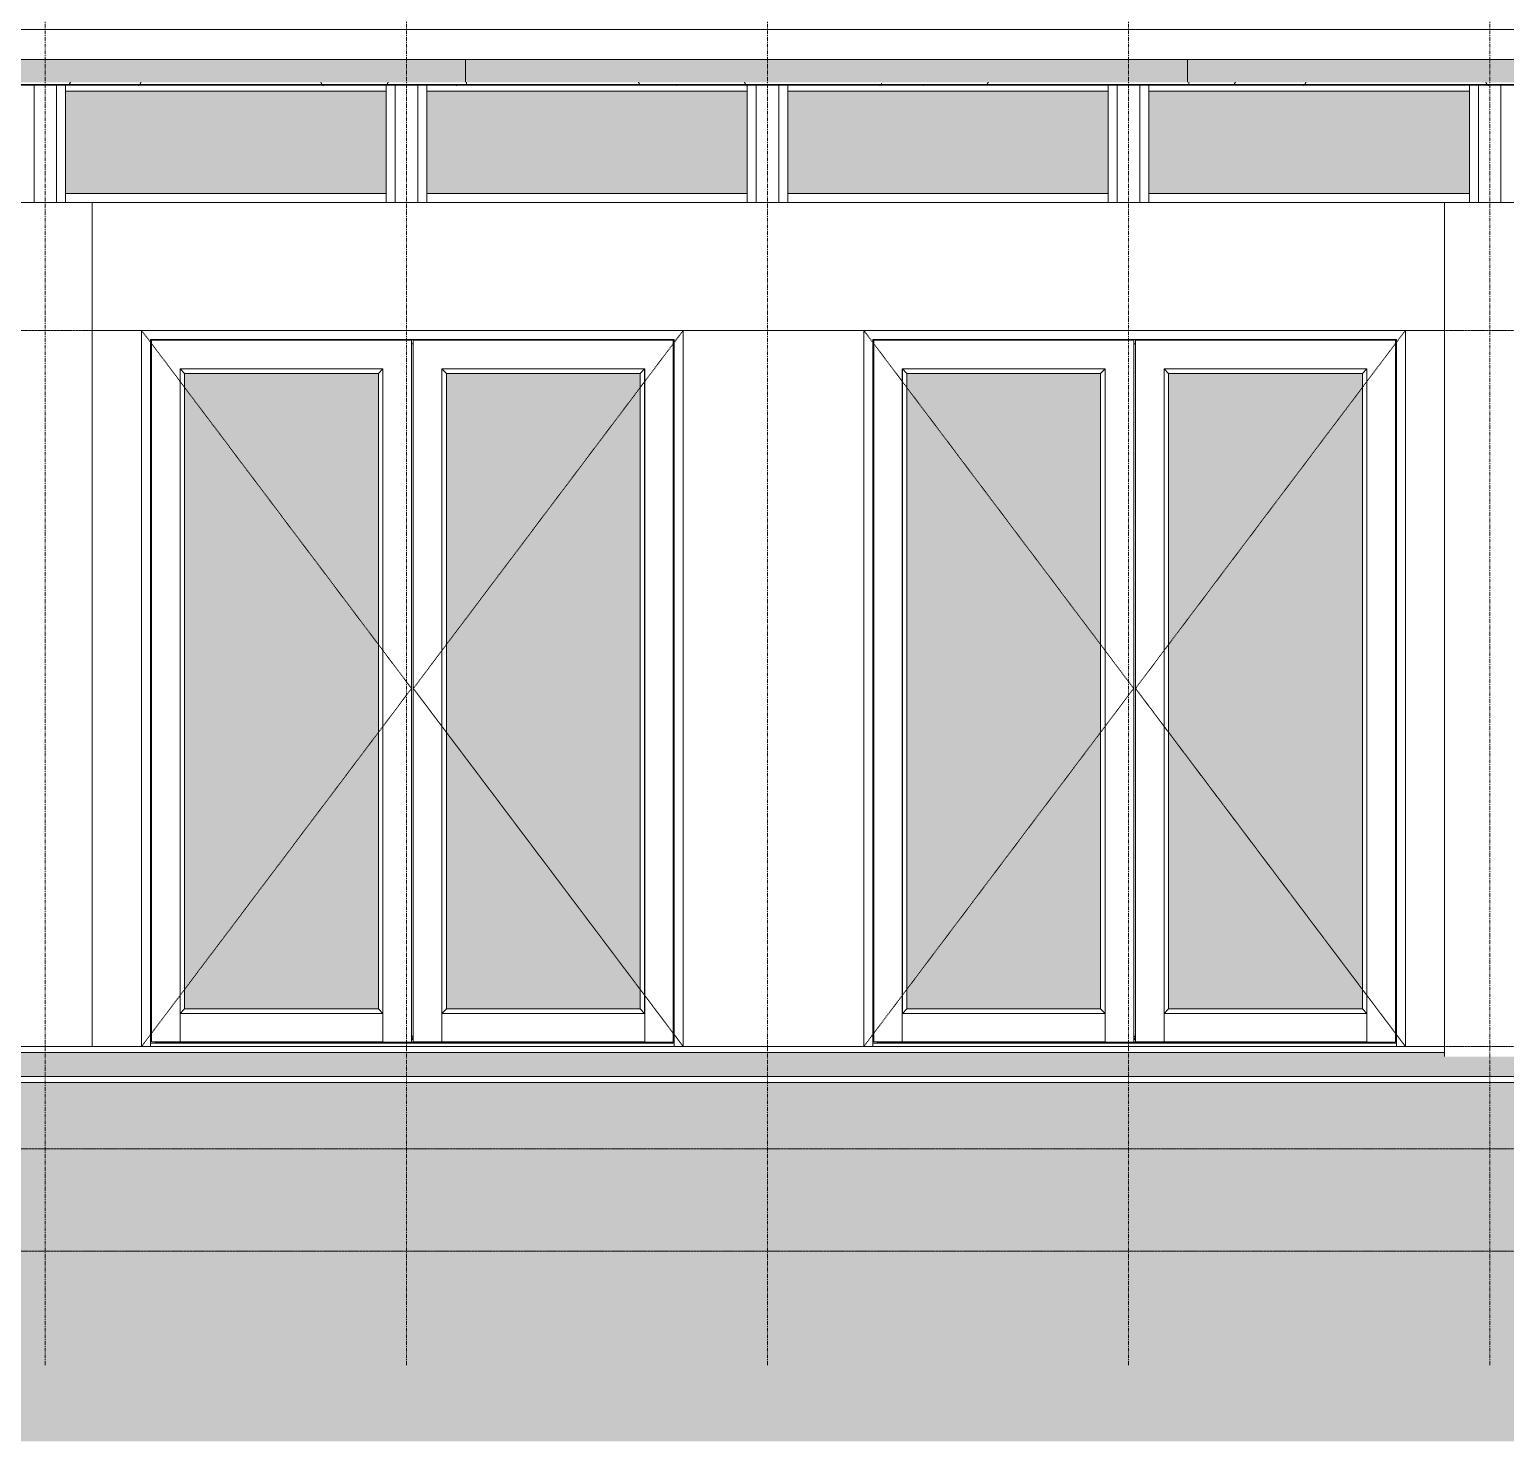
# Model space of a CAD drawing. Header units: millimetres. Extents: x -12186 to 152825, y -4386 to 9463.
# Drawn here: x 88983 to 93888, y -1313 to 3380 of the extents above; entities that cross this region are included whole.
import ezdxf

# ---------------------------------------------------------------- set-up
doc = ezdxf.new("R2010")
doc.units = ezdxf.units.MM
for name, pattern in [('1000 Dashed', [2, 1, -1]), ('Detail Dash', [1.1, 0.55, -0.55]), ('Grid Line', [22.225, 12.7, -3.175, 3.175, -3.175])]:
    doc.linetypes.add(name, pattern=pattern)
for name, color, linetype, lineweight in [('A-DETL-GENF', 92, 'Continuous', 5), ('A-DETL-MEDM', 33, 'Continuous', 18), ('A-DOOR', 31, 'Continuous', 5), ('A-FLOR', 192, 'Continuous', 9), ('A-FLOR-LEVL', 51, 'Continuous', 5), ('A-FLOR-PATT', 8, 'Continuous', 9), ('A-GLAZ-CURT', 52, 'Continuous', 5), ('A-GLAZ-CWMG', 51, 'Continuous', 5), ('A-ROOF-OTLN', 132, 'Continuous', 9), ('A-ROOF-PATT', 132, 'Continuous', 9), ('A-WALL', 113, 'Continuous', 9), ('I-WALL', 2, 'Continuous', 9), ('S-COLS', 52, 'Continuous', 5), ('S-GRID', 1, 'Continuous', 5)]:
    doc.layers.add(name, color=color, linetype=linetype, lineweight=lineweight)

# ---------------------------------------------------------------- blocks, each defined once
blk = doc.blocks.new('Door Aluminium - Double Opening Out with Cill - Door Aluminium Double Opening Out with Cill 1800x2400 3-1350753-Section 3')
at = {"layer": 'A-DOOR'}
for points in [[(-17478.4, 125.1), (-17368.8, 125.1), (-17368.8, 2236.9), (-18012.6, 2236.9), (-18012.6, 125.1), (-17485.2, 125.1)], [(-17142.6, 125.1), (-16498.8, 125.1), (-16498.8, 2236.9), (-17142.6, 2236.9), (-17142.6, 484)]]:
    blk.add_hatch(color=256, dxfattribs=at).paths.add_polyline_path(points)
at = {"layer": 'A-DOOR', "linetype": 'Detail Dash'}
for p, q in [((-18155.7, 2380), (-17258.7, 1190)), ((-17252.7, 1190), (-16355.7, 2380)), ((-17252.7, 1190), (-16355.7, 2380)), ((-17258.7, 1190), (-18155.7, 0)), ((-16355.7, 0), (-17252.7, 1190)), ((-17252.7, 1190), (-16355.7, 0))]:
    blk.add_line(p, q, dxfattribs=at)
at = {"layer": 'A-DOOR'}
for p, q in [((-18125.7, 2350), (-18125.7, 0)), ((-18125.7, 2350), (-16385.7, 2350)), ((-18122.7, 2347), (-18122.7, 15)), ((-17258.7, 2347), (-18122.7, 2347)), ((-17258.7, 14.3), (-17258.7, 2347)), ((-17258.7, 2335), (-17252.7, 2335)), ((-17252.7, 2347), (-17252.7, 15)), ((-16388.7, 2347), (-17252.7, 2347)), ((-16388.7, 14.3), (-16388.7, 2347)), ((-16385.7, 2350), (-16385.7, 0)), ((-18027.7, 15), (-18027.7, 2252)), ((-18027.7, 2252), (-17353.7, 2252)), ((-18027.5, 2251.8), (-18027.5, 110.2)), ((-17353.9, 2251.8), (-18027.5, 2251.8)), ((-18012.6, 2236.9), (-18027.5, 2251.8)), ((-18012.6, 2236.9), (-18012.6, 125.1)), ((-17368.8, 2236.9), (-18012.6, 2236.9)), ((-17353.9, 2251.8), (-17368.8, 2236.9)), ((-17368.8, 125.1), (-17368.8, 2236.9)), ((-17353.9, 110.2), (-17353.9, 2251.8)), ((-17353.7, 2252), (-17353.7, 14.3)), ((-17157.7, 15), (-17157.7, 2252)), ((-17157.7, 2252), (-16483.7, 2252)), ((-17142.6, 2236.9), (-17157.5, 2251.8)), ((-17157.5, 2251.8), (-17157.5, 110.2)), ((-16483.9, 2251.8), (-17157.5, 2251.8)), ((-17142.6, 2236.9), (-17142.6, 125.1)), ((-16498.8, 2236.9), (-17142.6, 2236.9)), ((-16483.9, 2251.8), (-16498.8, 2236.9)), ((-16498.8, 125.1), (-16498.8, 2236.9)), ((-16483.9, 110.2), (-16483.9, 2251.8)), ((-16483.7, 2252), (-16483.7, 14.3)), ((-18027.7, 15), (-18027.7, 110)), ((-18027.7, 110), (-17353.7, 110)), ((-18027.5, 110.2), (-18012.6, 125.1)), ((-18027.5, 110.2), (-17353.9, 110.2)), ((-18012.6, 125.1), (-17368.8, 125.1)), ((-17353.9, 110.2), (-17368.8, 125.1)), ((-17353.7, 110), (-17353.7, 15)), ((-17157.7, 15), (-17157.7, 110)), ((-17157.7, 110), (-16483.7, 110)), ((-17142.6, 125.1), (-17157.5, 110.2)), ((-17157.5, 110.2), (-16483.9, 110.2)), ((-17142.6, 125.1), (-16498.8, 125.1)), ((-16498.8, 125.1), (-16483.9, 110.2)), ((-16483.7, 110), (-16483.7, 15)), ((-18122.7, 34.4), (-18125.7, 34.4)), ((-18125.7, 30.9), (-18122.7, 30.9)), ((-18125.7, 26.4), (-18122.7, 26.4)), ((-18125.7, 23.3), (-18122.7, 23.3)), ((-18125.7, 10.9), (-16385.7, 10.9)), ((-18125.7, 10.6), (-16385.7, 10.6)), ((-18027.7, 15), (-18122.7, 15)), ((-18110.7, 14.9), (-17368.7, 14.9)), ((-18027.7, 15), (-17353.7, 15)), ((-17368.7, 14.3), (-17353.7, 14.3)), ((-17353.7, 14.3), (-17258.7, 14.3)), ((-17252.7, 34.4), (-17258.7, 34.4)), ((-17258.7, 30.9), (-17252.7, 30.9)), ((-17258.7, 26.4), (-17252.7, 26.4)), ((-17258.7, 23.3), (-17252.7, 23.3)), ((-17258.7, 14.9), (-16498.7, 14.9)), ((-17157.7, 15), (-17252.7, 15)), ((-17157.7, 15), (-16483.7, 15)), ((-16498.7, 14.3), (-16483.7, 14.3)), ((-16483.7, 14.3), (-16388.7, 14.3)), ((-16385.7, 34.4), (-16388.7, 34.4)), ((-16388.7, 30.9), (-16385.7, 30.9)), ((-16388.7, 26.4), (-16385.7, 26.4)), ((-16388.7, 23.3), (-16385.7, 23.3))]:
    blk.add_line(p, q, dxfattribs=at)
blk = doc.blocks.new('FP_338-Section 3')
at = {"layer": 'A-ROOF-OTLN', "lineweight": 5}
blk.add_line((-23071.2, 3195), (-11159.8, 3195), dxfattribs=at)
at = {"layer": 'A-ROOF-PATT', "lineweight": 5}
for p, q in [((-23077.9, 3197), (-11159.8, 3197)), ((-18396.6, 3197.1), (-18396.8, 3196.8)), ((-18396.4, 3197.4), (-18396.6, 3197.1)), ((-18396.2, 3197.7), (-18396.4, 3197.4)), ((-18396, 3197.9), (-18396.2, 3197.7)), ((-18395.8, 3198.2), (-18396, 3197.9)), ((-18395.6, 3198.5), (-18395.8, 3198.2)), ((-18395.4, 3198.9), (-18395.6, 3198.5)), ((-18395.2, 3199.2), (-18395.4, 3198.9)), ((-18395.1, 3199.5), (-18395.2, 3199.2)), ((-18394.9, 3199.8), (-18395.1, 3199.5)), ((-18394.7, 3200.2), (-18394.9, 3199.8)), ((-18394.5, 3200.5), (-18394.7, 3200.2)), ((-18394.3, 3200.9), (-18394.5, 3200.5)), ((-18394.1, 3201.2), (-18394.3, 3200.9)), ((-18393.9, 3201.6), (-18394.1, 3201.2)), ((-18393.7, 3201.9), (-18393.9, 3201.6)), ((-18393.5, 3202.3), (-18393.7, 3201.9)), ((-18393.3, 3202.7), (-18393.5, 3202.3)), ((-18393.1, 3203), (-18393.3, 3202.7)), ((-18392.9, 3203.4), (-18393.1, 3203)), ((-18392.8, 3203.8), (-18392.9, 3203.4)), ((-18392.6, 3204.1), (-18392.8, 3203.8)), ((-18392.4, 3204.5), (-18392.6, 3204.1)), ((-18166, 3193.9), (-18166.2, 3193.8)), ((-18165.8, 3193.9), (-18166, 3193.9)), ((-18165.6, 3193.9), (-18165.8, 3193.9)), ((-18165.4, 3194), (-18165.6, 3193.9)), ((-18165.2, 3194.1), (-18165.4, 3194)), ((-18165, 3194.2), (-18165.2, 3194.1)), ((-18164.8, 3194.2), (-18165, 3194.2)), ((-18164.6, 3194.4), (-18164.8, 3194.2)), ((-18164.4, 3194.5), (-18164.6, 3194.4)), ((-18164.3, 3194.6), (-18164.4, 3194.5)), ((-18164.1, 3194.8), (-18164.3, 3194.6)), ((-18163.9, 3194.9), (-18164.1, 3194.8)), ((-18163.7, 3195.1), (-18163.9, 3194.9)), ((-18163.5, 3195.3), (-18163.7, 3195.1)), ((-18163.3, 3195.5), (-18163.5, 3195.3)), ((-18163.1, 3195.7), (-18163.3, 3195.5)), ((-18162.9, 3195.9), (-18163.1, 3195.7)), ((-18162.7, 3196.1), (-18162.9, 3195.9)), ((-18162.5, 3196.3), (-18162.7, 3196.1)), ((-18162.3, 3196.6), (-18162.5, 3196.3)), ((-18162.1, 3196.8), (-18162.3, 3196.6)), ((-18162, 3197.1), (-18162.1, 3196.8)), ((-18161.8, 3197.4), (-18162, 3197.1)), ((-18161.6, 3197.6), (-18161.8, 3197.4)), ((-18161.4, 3197.9), (-18161.6, 3197.6)), ((-18161.2, 3198.2), (-18161.4, 3197.9)), ((-18161, 3198.5), (-18161.2, 3198.2)), ((-18160.8, 3198.8), (-18161, 3198.5)), ((-18160.6, 3199.2), (-18160.8, 3198.8)), ((-18160.4, 3199.5), (-18160.6, 3199.2)), ((-18160.2, 3199.8), (-18160.4, 3199.5)), ((-18160, 3200.2), (-18160.2, 3199.8)), ((-18159.8, 3200.5), (-18160, 3200.2)), ((-18159.7, 3200.9), (-18159.8, 3200.5)), ((-18159.5, 3201.2), (-18159.7, 3200.9)), ((-18159.3, 3201.6), (-18159.5, 3201.2)), ((-18159.1, 3201.9), (-18159.3, 3201.6)), ((-18158.9, 3202.3), (-18159.1, 3201.9)), ((-18158.7, 3202.6), (-18158.9, 3202.3)), ((-18158.5, 3203), (-18158.7, 3202.6)), ((-18158.3, 3203.4), (-18158.5, 3203)), ((-18158.1, 3203.8), (-18158.3, 3203.4)), ((-18157.9, 3204.1), (-18158.1, 3203.8)), ((-18157.7, 3204.5), (-18157.9, 3204.1)), ((-17559.7, 3204.1), (-17559.9, 3204.5)), ((-17559.5, 3203.8), (-17559.7, 3204.1)), ((-17559.3, 3203.4), (-17559.5, 3203.8)), ((-17559.2, 3203), (-17559.3, 3203.4)), ((-17559, 3202.6), (-17559.2, 3203)), ((-17558.8, 3202.3), (-17559, 3202.6)), ((-17558.6, 3201.9), (-17558.8, 3202.3)), ((-17558.4, 3201.6), (-17558.6, 3201.9)), ((-17558.2, 3201.2), (-17558.4, 3201.6)), ((-17558, 3200.9), (-17558.2, 3201.2)), ((-17557.8, 3200.5), (-17558, 3200.9)), ((-17557.6, 3200.2), (-17557.8, 3200.5)), ((-17557.4, 3199.8), (-17557.6, 3200.2)), ((-17557.2, 3199.5), (-17557.4, 3199.8)), ((-17557, 3199.2), (-17557.2, 3199.5)), ((-17556.9, 3198.8), (-17557, 3199.2)), ((-17556.7, 3198.5), (-17556.9, 3198.8)), ((-17556.5, 3198.2), (-17556.7, 3198.5)), ((-17556.3, 3197.9), (-17556.5, 3198.2)), ((-17556.1, 3197.6), (-17556.3, 3197.9)), ((-17555.9, 3197.4), (-17556.1, 3197.6)), ((-17555.7, 3197.1), (-17555.9, 3197.4)), ((-17555.5, 3196.8), (-17555.7, 3197.1)), ((-17555.3, 3196.6), (-17555.5, 3196.8)), ((-17555.1, 3196.3), (-17555.3, 3196.6)), ((-17554.9, 3196.1), (-17555.1, 3196.3)), ((-17554.7, 3195.9), (-17554.9, 3196.1)), ((-17554.6, 3195.7), (-17554.7, 3195.9)), ((-17554.4, 3195.5), (-17554.6, 3195.7)), ((-17554.2, 3195.3), (-17554.4, 3195.5)), ((-17554, 3195.1), (-17554.2, 3195.3)), ((-17553.8, 3194.9), (-17554, 3195.1)), ((-17553.6, 3194.8), (-17553.8, 3194.9)), ((-17553.4, 3194.6), (-17553.6, 3194.8)), ((-17553.2, 3194.5), (-17553.4, 3194.6)), ((-17553, 3194.4), (-17553.2, 3194.5)), ((-17552.8, 3194.2), (-17553, 3194.4)), ((-17552.6, 3194.2), (-17552.8, 3194.2)), ((-17552.4, 3194.1), (-17552.6, 3194.2)), ((-17552.3, 3194), (-17552.4, 3194.1)), ((-17552.1, 3193.9), (-17552.3, 3194)), ((-17551.9, 3193.9), (-17552.1, 3193.9)), ((-17551.7, 3193.9), (-17551.9, 3193.9)), ((-17551.5, 3193.8), (-17551.7, 3193.9)), ((-17344.8, 3193.9), (-17344.9, 3193.8)), ((-17344.6, 3193.9), (-17344.8, 3193.9)), ((-17344.4, 3193.9), (-17344.6, 3193.9)), ((-17344.2, 3194), (-17344.4, 3193.9)), ((-17344, 3194.1), (-17344.2, 3194)), ((-17343.8, 3194.2), (-17344, 3194.1)), ((-17343.6, 3194.2), (-17343.8, 3194.2)), ((-17343.4, 3194.4), (-17343.6, 3194.2)), ((-17343.2, 3194.5), (-17343.4, 3194.4)), ((-17343, 3194.6), (-17343.2, 3194.5)), ((-17342.8, 3194.8), (-17343, 3194.6)), ((-17342.6, 3194.9), (-17342.8, 3194.8)), ((-17342.5, 3195.1), (-17342.6, 3194.9)), ((-17342.3, 3195.3), (-17342.5, 3195.1)), ((-17342.1, 3195.5), (-17342.3, 3195.3)), ((-17341.9, 3195.7), (-17342.1, 3195.5)), ((-17341.7, 3195.9), (-17341.9, 3195.7)), ((-17341.5, 3196.1), (-17341.7, 3195.9)), ((-17341.3, 3196.3), (-17341.5, 3196.1)), ((-17341.1, 3196.6), (-17341.3, 3196.3)), ((-17340.9, 3196.8), (-17341.1, 3196.6)), ((-17340.7, 3197.1), (-17340.9, 3196.8)), ((-17340.5, 3197.4), (-17340.7, 3197.1)), ((-17340.3, 3197.6), (-17340.5, 3197.4)), ((-17340.2, 3197.9), (-17340.3, 3197.6)), ((-17340, 3198.2), (-17340.2, 3197.9)), ((-17339.8, 3198.5), (-17340, 3198.2)), ((-17339.6, 3198.8), (-17339.8, 3198.5)), ((-17339.4, 3199.2), (-17339.6, 3198.8)), ((-17339.2, 3199.5), (-17339.4, 3199.2)), ((-17339, 3199.8), (-17339.2, 3199.5)), ((-17338.8, 3200.2), (-17339, 3199.8)), ((-17338.6, 3200.5), (-17338.8, 3200.2)), ((-17338.4, 3200.9), (-17338.6, 3200.5)), ((-17338.2, 3201.2), (-17338.4, 3200.9)), ((-17338, 3201.6), (-17338.2, 3201.2)), ((-17337.9, 3201.9), (-17338, 3201.6)), ((-17337.7, 3202.3), (-17337.9, 3201.9)), ((-17337.5, 3202.6), (-17337.7, 3202.3)), ((-17337.3, 3203), (-17337.5, 3202.6)), ((-17337.1, 3203.4), (-17337.3, 3203)), ((-17336.9, 3203.8), (-17337.1, 3203.4)), ((-17336.7, 3204.1), (-17336.9, 3203.8)), ((-17336.5, 3204.5), (-17336.7, 3204.1)), ((-17110.1, 3193.9), (-17110.3, 3193.8)), ((-17109.9, 3193.9), (-17110.1, 3193.9)), ((-17109.8, 3193.9), (-17109.9, 3193.9)), ((-17109.6, 3194), (-17109.8, 3193.9)), ((-17109.4, 3194.1), (-17109.6, 3194)), ((-17109.2, 3194.1), (-17109.4, 3194.1)), ((-17109, 3194.2), (-17109.2, 3194.1)), ((-17108.8, 3194.3), (-17109, 3194.2)), ((-17108.6, 3194.4), (-17108.8, 3194.3)), ((-17108.5, 3194.6), (-17108.6, 3194.4)), ((-17108.3, 3194.7), (-17108.5, 3194.6)), ((-17108.1, 3194.9), (-17108.3, 3194.7)), ((-17107.9, 3195), (-17108.1, 3194.9)), ((-17107.7, 3195.2), (-17107.9, 3195)), ((-17107.5, 3195.4), (-17107.7, 3195.2)), ((-17107.3, 3195.6), (-17107.5, 3195.4)), ((-17075.9, 3197), (-17075.9, 3204.5)), ((-16503.9, 3204.1), (-16504.1, 3204.5)), ((-16503.7, 3203.8), (-16503.9, 3204.1)), ((-16503.5, 3203.4), (-16503.7, 3203.8)), ((-16503.3, 3203), (-16503.5, 3203.4)), ((-16503.1, 3202.7), (-16503.3, 3203)), ((-16502.9, 3202.3), (-16503.1, 3202.7)), ((-16502.7, 3201.9), (-16502.9, 3202.3)), ((-16502.5, 3201.6), (-16502.7, 3201.9)), ((-16502.3, 3201.2), (-16502.5, 3201.6)), ((-16502.1, 3200.9), (-16502.3, 3201.2)), ((-16502, 3200.5), (-16502.1, 3200.9)), ((-16501.8, 3200.2), (-16502, 3200.5)), ((-16501.6, 3199.8), (-16501.8, 3200.2)), ((-16501.4, 3199.5), (-16501.6, 3199.8)), ((-16379.2, 3194), (-16379.4, 3194.1)), ((-16379, 3194), (-16379.2, 3194)), ((-16378.8, 3193.9), (-16379, 3194)), ((-16378.7, 3193.9), (-16378.8, 3193.9)), ((-16378.5, 3193.9), (-16378.7, 3193.9)), ((-16378.3, 3193.8), (-16378.5, 3193.9)), ((-16151.9, 3204.1), (-16152.1, 3204.5)), ((-16151.7, 3203.8), (-16151.9, 3204.1)), ((-16151.5, 3203.4), (-16151.7, 3203.8)), ((-16151.3, 3203), (-16151.5, 3203.4)), ((-16151.1, 3202.6), (-16151.3, 3203)), ((-16151, 3202.3), (-16151.1, 3202.6)), ((-16150.8, 3201.9), (-16151, 3202.3)), ((-16150.6, 3201.6), (-16150.8, 3201.9)), ((-16150.4, 3201.2), (-16150.6, 3201.6)), ((-16150.2, 3200.9), (-16150.4, 3201.2)), ((-16150, 3200.5), (-16150.2, 3200.9)), ((-16149.8, 3200.2), (-16150, 3200.5)), ((-16149.6, 3199.8), (-16149.8, 3200.2)), ((-16149.4, 3199.5), (-16149.6, 3199.8)), ((-16149.2, 3199.2), (-16149.4, 3199.5)), ((-16149, 3198.8), (-16149.2, 3199.2)), ((-16148.9, 3198.5), (-16149, 3198.8)), ((-16148.7, 3198.2), (-16148.9, 3198.5)), ((-16148.5, 3197.9), (-16148.7, 3198.2)), ((-16148.3, 3197.6), (-16148.5, 3197.9)), ((-16148.1, 3197.4), (-16148.3, 3197.6)), ((-16147.9, 3197.1), (-16148.1, 3197.4)), ((-16147.7, 3196.8), (-16147.9, 3197.1)), ((-16147.5, 3196.6), (-16147.7, 3196.8)), ((-16147.3, 3196.3), (-16147.5, 3196.6)), ((-16147.1, 3196.1), (-16147.3, 3196.3)), ((-16146.9, 3195.9), (-16147.1, 3196.1)), ((-16146.7, 3195.7), (-16146.9, 3195.9)), ((-16146.6, 3195.5), (-16146.7, 3195.7)), ((-16146.4, 3195.3), (-16146.6, 3195.5)), ((-16146.2, 3195.1), (-16146.4, 3195.3)), ((-16146, 3194.9), (-16146.2, 3195.1)), ((-16145.8, 3194.8), (-16146, 3194.9)), ((-16145.6, 3194.6), (-16145.8, 3194.8)), ((-16145.4, 3194.5), (-16145.6, 3194.6)), ((-16145.2, 3194.4), (-16145.4, 3194.5)), ((-16145, 3194.2), (-16145.2, 3194.4)), ((-16144.8, 3194.2), (-16145, 3194.2)), ((-16144.6, 3194.1), (-16144.8, 3194.2)), ((-16144.4, 3194), (-16144.6, 3194.1)), ((-16144.3, 3193.9), (-16144.4, 3194)), ((-16144.1, 3193.9), (-16144.3, 3193.9)), ((-16143.9, 3193.9), (-16144.1, 3193.9)), ((-16143.7, 3193.8), (-16143.9, 3193.9)), ((-15702.3, 3193.9), (-15702.5, 3193.8)), ((-15702.1, 3193.9), (-15702.3, 3193.9)), ((-15701.9, 3193.9), (-15702.1, 3193.9)), ((-15701.7, 3194), (-15701.9, 3193.9)), ((-15701.6, 3194.1), (-15701.7, 3194)), ((-15701.4, 3194.1), (-15701.6, 3194.1)), ((-15701.2, 3194.2), (-15701.4, 3194.1)), ((-15701, 3194.3), (-15701.2, 3194.2)), ((-15700.8, 3194.5), (-15701, 3194.3)), ((-15700.6, 3194.6), (-15700.8, 3194.5)), ((-15700.4, 3194.7), (-15700.6, 3194.6)), ((-15700.2, 3194.9), (-15700.4, 3194.7)), ((-15700, 3195.1), (-15700.2, 3194.9)), ((-15699.9, 3195.2), (-15700, 3195.1)), ((-15699.7, 3195.4), (-15699.9, 3195.2)), ((-15699.5, 3195.6), (-15699.7, 3195.4)), ((-15699.3, 3195.8), (-15699.5, 3195.6)), ((-15699.1, 3196), (-15699.3, 3195.8)), ((-15698.9, 3196.3), (-15699.1, 3196)), ((-15698.7, 3196.5), (-15698.9, 3196.3)), ((-15698.5, 3196.8), (-15698.7, 3196.5)), ((-15698.3, 3197), (-15698.5, 3196.8)), ((-15698.1, 3197.3), (-15698.3, 3197)), ((-15698, 3197.6), (-15698.1, 3197.3)), ((-15697.8, 3197.8), (-15698, 3197.6)), ((-15697.6, 3198.1), (-15697.8, 3197.8)), ((-15697.4, 3198.4), (-15697.6, 3198.1)), ((-15697.2, 3198.7), (-15697.4, 3198.4)), ((-15697, 3199.1), (-15697.2, 3198.7)), ((-15696.8, 3199.4), (-15697, 3199.1)), ((-15696.6, 3199.7), (-15696.8, 3199.4)), ((-15696.4, 3200), (-15696.6, 3199.7)), ((-15696.3, 3200.4), (-15696.4, 3200)), ((-15696.1, 3200.7), (-15696.3, 3200.4)), ((-15695.9, 3201), (-15696.1, 3200.7)), ((-15560.1, 3195.6), (-15560.2, 3195.8)), ((-15559.9, 3195.4), (-15560.1, 3195.6)), ((-15559.7, 3195.2), (-15559.9, 3195.4)), ((-15559.5, 3195), (-15559.7, 3195.2)), ((-15559.3, 3194.9), (-15559.5, 3195)), ((-15559.1, 3194.7), (-15559.3, 3194.9)), ((-15558.9, 3194.6), (-15559.1, 3194.7)), ((-15558.8, 3194.4), (-15558.9, 3194.6)), ((-15558.6, 3194.3), (-15558.8, 3194.4)), ((-15558.4, 3194.2), (-15558.6, 3194.3)), ((-15558.2, 3194.1), (-15558.4, 3194.2)), ((-15558, 3194.1), (-15558.2, 3194.1)), ((-15557.8, 3194), (-15558, 3194.1)), ((-15557.6, 3193.9), (-15557.8, 3194)), ((-15557.5, 3193.9), (-15557.6, 3193.9)), ((-15557.3, 3193.9), (-15557.5, 3193.9)), ((-15557.1, 3193.8), (-15557.3, 3193.9)), ((-15346.9, 3196.4), (-15347.1, 3196.1)), ((-15346.7, 3196.6), (-15346.9, 3196.4)), ((-15346.5, 3196.9), (-15346.7, 3196.6)), ((-15346.3, 3197.1), (-15346.5, 3196.9)), ((-15346.1, 3197.4), (-15346.3, 3197.1)), ((-15345.9, 3197.7), (-15346.1, 3197.4)), ((-15345.7, 3198), (-15345.9, 3197.7)), ((-15345.6, 3198.3), (-15345.7, 3198)), ((-15345.4, 3198.6), (-15345.6, 3198.3)), ((-15345.2, 3198.9), (-15345.4, 3198.6)), ((-15345, 3199.2), (-15345.2, 3198.9)), ((-15344.8, 3199.5), (-15345, 3199.2)), ((-15344.6, 3199.8), (-15344.8, 3199.5)), ((-15344.4, 3200.2), (-15344.6, 3199.8)), ((-15344.2, 3200.5), (-15344.4, 3200.2)), ((-15344, 3200.9), (-15344.2, 3200.5)), ((-15343.8, 3201.2), (-15344, 3200.9)), ((-15343.6, 3201.6), (-15343.8, 3201.2)), ((-15343.5, 3201.9), (-15343.6, 3201.6)), ((-15343.3, 3202.3), (-15343.5, 3201.9)), ((-15343.1, 3202.7), (-15343.3, 3202.3)), ((-15342.9, 3203), (-15343.1, 3202.7)), ((-15342.7, 3203.4), (-15342.9, 3203)), ((-15342.5, 3203.8), (-15342.7, 3203.4)), ((-15342.3, 3204.1), (-15342.5, 3203.8)), ((-15342.1, 3204.5), (-15342.3, 3204.1)), ((-14675.9, 3197), (-14675.9, 3204.5)), ((-14527.8, 3194.4), (-14528, 3194.3)), ((-14527.6, 3194.5), (-14527.8, 3194.4)), ((-14527.4, 3194.6), (-14527.6, 3194.5)), ((-14527.2, 3194.8), (-14527.4, 3194.6)), ((-14527, 3194.9), (-14527.2, 3194.8)), ((-14526.8, 3195.1), (-14527, 3194.9)), ((-14526.6, 3195.3), (-14526.8, 3195.1)), ((-14526.4, 3195.5), (-14526.6, 3195.3)), ((-14526.2, 3195.7), (-14526.4, 3195.5)), ((-14526.1, 3195.9), (-14526.2, 3195.7)), ((-14525.9, 3196.1), (-14526.1, 3195.9)), ((-14525.7, 3196.3), (-14525.9, 3196.1)), ((-14525.5, 3196.6), (-14525.7, 3196.3)), ((-14525.3, 3196.8), (-14525.5, 3196.6)), ((-14525.1, 3197.1), (-14525.3, 3196.8)), ((-14524.9, 3197.4), (-14525.1, 3197.1)), ((-14524.7, 3197.7), (-14524.9, 3197.4)), ((-14524.5, 3197.9), (-14524.7, 3197.7)), ((-14524.3, 3198.2), (-14524.5, 3197.9)), ((-14524.1, 3198.6), (-14524.3, 3198.2)), ((-14524, 3198.9), (-14524.1, 3198.6)), ((-14523.8, 3199.2), (-14524, 3198.9)), ((-14523.6, 3199.5), (-14523.8, 3199.2)), ((-14523.4, 3199.8), (-14523.6, 3199.5)), ((-14523.2, 3200.2), (-14523.4, 3199.8)), ((-14523, 3200.5), (-14523.2, 3200.2)), ((-14522.8, 3200.9), (-14523, 3200.5)), ((-14522.6, 3201.2), (-14522.8, 3200.9)), ((-14522.4, 3201.6), (-14522.6, 3201.2)), ((-14522.2, 3201.9), (-14522.4, 3201.6)), ((-14522, 3202.3), (-14522.2, 3201.9)), ((-14521.9, 3202.7), (-14522, 3202.3)), ((-14521.7, 3203), (-14521.9, 3202.7)), ((-14521.5, 3203.4), (-14521.7, 3203)), ((-14521.3, 3203.8), (-14521.5, 3203.4)), ((-14521.1, 3204.1), (-14521.3, 3203.8)), ((-14520.9, 3204.5), (-14521.1, 3204.1)), ((-14294.5, 3193.9), (-14294.7, 3193.8)), ((-14294.3, 3193.9), (-14294.5, 3193.9)), ((-14294.1, 3193.9), (-14294.3, 3193.9)), ((-14293.9, 3194), (-14294.1, 3193.9)), ((-14293.7, 3194.1), (-14293.9, 3194)), ((-14293.5, 3194.2), (-14293.7, 3194.1)), ((-14293.3, 3194.2), (-14293.5, 3194.2)), ((-14293.2, 3194.4), (-14293.3, 3194.2)), ((-14293, 3194.5), (-14293.2, 3194.4)), ((-14292.8, 3194.6), (-14293, 3194.5)), ((-14292.6, 3194.8), (-14292.8, 3194.6)), ((-14292.4, 3194.9), (-14292.6, 3194.8)), ((-14292.2, 3195.1), (-14292.4, 3194.9)), ((-14292, 3195.3), (-14292.2, 3195.1)), ((-14291.8, 3195.5), (-14292, 3195.3)), ((-14291.6, 3195.7), (-14291.8, 3195.5)), ((-14291.4, 3195.9), (-14291.6, 3195.7)), ((-14291.2, 3196.1), (-14291.4, 3195.9)), ((-14291, 3196.3), (-14291.2, 3196.1)), ((-14290.9, 3196.6), (-14291, 3196.3)), ((-14290.7, 3196.8), (-14290.9, 3196.6)), ((-14290.5, 3197.1), (-14290.7, 3196.8)), ((-14290.3, 3197.4), (-14290.5, 3197.1)), ((-14290.1, 3197.6), (-14290.3, 3197.4)), ((-14289.9, 3197.9), (-14290.1, 3197.6)), ((-14289.7, 3198.2), (-14289.9, 3197.9)), ((-14289.5, 3198.5), (-14289.7, 3198.2)), ((-14289.3, 3198.8), (-14289.5, 3198.5)), ((-14289.1, 3199.2), (-14289.3, 3198.8)), ((-14288.9, 3199.5), (-14289.1, 3199.2)), ((-14288.7, 3199.8), (-14288.9, 3199.5)), ((-14288.6, 3200.2), (-14288.7, 3199.8)), ((-14288.4, 3200.5), (-14288.6, 3200.2)), ((-14288.2, 3200.9), (-14288.4, 3200.5)), ((-14288, 3201.2), (-14288.2, 3200.9)), ((-14287.8, 3201.6), (-14288, 3201.2)), ((-14287.6, 3201.9), (-14287.8, 3201.6)), ((-14287.4, 3202.3), (-14287.6, 3201.9)), ((-14287.2, 3202.6), (-14287.4, 3202.3)), ((-14287, 3203), (-14287.2, 3202.6)), ((-14286.8, 3203.4), (-14287, 3203)), ((-14286.6, 3203.8), (-14286.8, 3203.4)), ((-14286.5, 3204.1), (-14286.6, 3203.8)), ((-14286.3, 3204.5), (-14286.5, 3204.1)), ((-13688.2, 3204.1), (-13688.4, 3204.5)), ((-13688.1, 3203.8), (-13688.2, 3204.1)), ((-13687.9, 3203.4), (-13688.1, 3203.8)), ((-13687.7, 3203), (-13687.9, 3203.4)), ((-13687.5, 3202.6), (-13687.7, 3203)), ((-13687.3, 3202.3), (-13687.5, 3202.6)), ((-13687.1, 3201.9), (-13687.3, 3202.3)), ((-13686.9, 3201.6), (-13687.1, 3201.9)), ((-13686.7, 3201.2), (-13686.9, 3201.6)), ((-13686.5, 3200.9), (-13686.7, 3201.2)), ((-13686.3, 3200.5), (-13686.5, 3200.9)), ((-13686.1, 3200.2), (-13686.3, 3200.5)), ((-13685.9, 3199.8), (-13686.1, 3200.2)), ((-13685.8, 3199.5), (-13685.9, 3199.8)), ((-13685.6, 3199.2), (-13685.8, 3199.5)), ((-13685.4, 3198.8), (-13685.6, 3199.2)), ((-13685.2, 3198.5), (-13685.4, 3198.8)), ((-13685, 3198.2), (-13685.2, 3198.5)), ((-13684.8, 3197.9), (-13685, 3198.2)), ((-13684.6, 3197.6), (-13684.8, 3197.9)), ((-13684.4, 3197.4), (-13684.6, 3197.6)), ((-13684.2, 3197.1), (-13684.4, 3197.4)), ((-13684, 3196.8), (-13684.2, 3197.1)), ((-13683.8, 3196.6), (-13684, 3196.8)), ((-13683.7, 3196.3), (-13683.8, 3196.6)), ((-13683.5, 3196.1), (-13683.7, 3196.3)), ((-13683.3, 3195.9), (-13683.5, 3196.1)), ((-13683.1, 3195.7), (-13683.3, 3195.9)), ((-13682.9, 3195.5), (-13683.1, 3195.7)), ((-13682.7, 3195.3), (-13682.9, 3195.5)), ((-13682.5, 3195.1), (-13682.7, 3195.3)), ((-13682.3, 3194.9), (-13682.5, 3195.1)), ((-13682.1, 3194.8), (-13682.3, 3194.9)), ((-13681.9, 3194.6), (-13682.1, 3194.8)), ((-13681.7, 3194.5), (-13681.9, 3194.6)), ((-13681.5, 3194.4), (-13681.7, 3194.5)), ((-13681.4, 3194.2), (-13681.5, 3194.4)), ((-13681.2, 3194.2), (-13681.4, 3194.2)), ((-13681, 3194.1), (-13681.2, 3194.2)), ((-13680.8, 3194), (-13681, 3194.1)), ((-13680.6, 3193.9), (-13680.8, 3194)), ((-13680.4, 3193.9), (-13680.6, 3193.9)), ((-13680.2, 3193.9), (-13680.4, 3193.9)), ((-13680, 3193.8), (-13680.2, 3193.9))]:
    blk.add_line(p, q, dxfattribs=at)
blk = doc.blocks.new('System Panel - Glazed-1463160-Section 3')
at = {"layer": 'A-GLAZ-CURT'}
blk.add_hatch(color=256, dxfattribs=at).paths.add_polyline_path([(-21993.8, 2835), (-20943.2, 2835), (-20943.2, 3175), (-22008.2, 3175), (-22008.2, 2835)])
blk = doc.blocks.new('Rectangular Mullion - 30x75-V342-Section 3')
at = {"layer": 'A-GLAZ-CWMG'}
for p, q in [((-19608.2, 3175), (-19608.2, 3195.3)), ((-18543.2, 3195.3), (-18543.2, 3175)), ((-19608.2, 3175), (-18543.2, 3175))]:
    blk.add_line(p, q, dxfattribs=at)
blk = doc.blocks.new('Rectangular Mullion - 30x75-1463159-Section 3')
at = {"layer": 'A-GLAZ-CWMG'}
for p, q in [((-22008.1718, 2805), (-22008.1718, 2835)), ((-20943.1718, 2835), (-22008.1718, 2835)), ((-20943.1718, 2835), (-20943.1718, 2805))]:
    blk.add_line(p, q, dxfattribs=at)
blk = doc.blocks.new('Rectangular Mullion - 30x75-V343-Section 3')
at = {"layer": 'A-GLAZ-CWMG'}
blk.add_line((-18543.2, 3195.3), (-18543.2, 2805), dxfattribs=at)
blk = doc.blocks.new('Rectangular Mullion - 30x75-V344-Section 3')
at = {"layer": 'A-GLAZ-CWMG'}
blk.add_line((-19608.2, 2805), (-19608.2, 3195.3), dxfattribs=at)
blk = doc.blocks.new('Rectangular Mullion - 30x75-V345-Section 3')
at = {"layer": 'A-GLAZ-CWMG'}
for p, q in [((-14808.2, 3175), (-14808.2, 3195.3)), ((-13743.2, 3195), (-13743.2, 3175)), ((-14808.2, 3175), (-13743.2, 3175))]:
    blk.add_line(p, q, dxfattribs=at)
blk = doc.blocks.new('Rectangular Mullion - 30x75-V346-Section 3')
at = {"layer": 'A-GLAZ-CWMG'}
blk.add_line((-13743.1718, 3195), (-13743.1718, 2805), dxfattribs=at)

msp = doc.modelspace()

# ---------------------------------------------------------------- hatches: boundary and pattern name
at = {"layer": 'A-DETL-GENF'}
h = msp.add_hatch(dxfattribs=at)
h.set_pattern_fill('FP_113', color=135, style=0, pattern_type=2)
h.set_pattern_definition([(45, (103927.5, 5539.62), (0, 424.264), [300, -300]), (45, (103857, 5610.12), (0, 424.264), [300, -300]), (45, (103786, 5681.12), (0, 424.264), [300, -300]), (135, (104210.5, 5751.62), (-424.264, 3e-14), [300, -300]), (135, (104281, 5822.12), (-424.264, 3e-14), [300, -300]), (135, (104352, 5893.12), (-424.264, 3e-14), [300, -300])])
h.paths.add_polyline_path([(94510.3, -1312.7), (112007.4, -1312.7), (112007.4, 5.8), (110837.6, -420), (108542.2, -420), (108542.2, -552.5), (108857.2, -552.5), (108857.2, -852.5), (107957.2, -852.5), (107957.2, -552.5), (108272.2, -552.5), (108272.2, -285), (104620.2, -285), (104620.2, -552.5), (104903.2, -552.5), (104903.2, -852.5), (104203.2, -852.5), (104203.2, -552.5), (104486.2, -545), (104486.2, -285), (102404.2, -285), (102404.2, -552.5), (102699.2, -552.5), (102699.2, -852.5), (101999.2, -852.5), (101999.2, -552.5), (102294.2, -552.5), (102294.2, -285), (99978.2, -285), (99978.2, -552.5), (100293.2, -552.5), (100293.2, -852.5), (99393.2, -852.5), (99393.2, -552.5), (99708.2, -552.5), (99703.8, -20), (96208.2, -20), (96208.2, -120), (84156, -120), (84156, -1312.7), (94493.2, -1312.7)])
at = {"layer": 'A-FLOR-PATT', "lineweight": 5}
h = msp.add_hatch(dxfattribs=at)
h.set_pattern_fill('FP_114', color=256, style=0, pattern_type=2)
h.set_pattern_definition([(356.951, (99043.383, -210.073), (141.421131, -0.0011883), [212.433, -70.811]), (3.049, (99114.094, -213.839), (141.421131, 0.0011883), [212.433, -70.811])])
h.paths.add_polyline_path([(91428.2, -100), (96208.2, -100), (96208.2, -20), (96195.2, -21), (96195.2, -33.4), (93685.2, -33.4), (93685.2, -20), (88891.2, -20), (88891.2, -33.4), (86675.2, -33.4), (86675.2, -20), (85300.2, -20), (85300.2, -100), (91209.3, -100)])
at = {"layer": 'A-ROOF-PATT', "lineweight": 5}
h = msp.add_hatch(dxfattribs=at)
h.set_pattern_fill('FP_119', color=256, style=0, pattern_type=2)
h.set_pattern_definition([(0, (103962.99, 5504.12), (406.4, 101.6), [33.528, -271.272, 33.528, -271.272, -1625.6]), (0, (103962.99, 5504.12), (406.4, 101.6), [-609.6, 33.528, -576.072, 33.528, -271.272, -711.2]), (0, (103962.99, 5504.12), (406.4, 101.6), [-1524, 33.528, -169.672, 33.528, -474.472]), (120, (104115.39, 5554.92), (-291.1882, 301.1527), [33.528, -271.272, 33.528, -271.272, -1625.6]), (120, (104115.39, 5554.92), (-291.1882, 301.1527), [-609.6, 33.528, -576.072, 33.528, -271.272, -711.2]), (120, (104115.39, 5554.92), (-291.1882, 301.1527), [-1524, 33.528, -169.672, 33.528, -474.472]), (240, (104166.19, 5758.12), (-115.2118, -402.7527), [33.528, -271.272, 33.528, -1896.872]), (240, (104166.19, 5758.12), (-115.2118, -402.7527), [-338.328, -271.272, 33.528, -576.072, -1016]), (240, (104166.19, 5758.12), (-115.2118, -402.7527), [-1219.2, 33.528, -271.272, 33.528, -677.672]), (240, (104166.19, 5758.12), (-115.2118, -402.7527), [-1557.528, -169.672, 33.528, -474.472])])
h.paths.add_polyline_path([(94055.3, 3204.5), (96351.1, 3204.5), (96351, 3280.1), (84430.2, 3280.1), (84430.2, 3204.5), (93836.4, 3204.5)])
h.paths.add_polyline_path([(96430.2, 3204.5), (96430.2, 3230.5), (96426.1, 3229.3), (96426.1, 3204.5)])
h.paths.add_polyline_path([(96425.2, 3348.2), (96430.2, 3349.8), (96430.2, 3414.2), (96400.2, 3405), (96425.2, 3405), (96425.2, 3358.7)])
h = msp.add_hatch(dxfattribs=at)
h.set_pattern_fill('FP_128', color=256, style=0, pattern_type=2)
h.set_pattern_definition([(0, (90430.2, 3309.8), (0, 1200), []), (90, (90430.2, 3309.8), (-2400, 1e-13), [])])
h.paths.add_polyline_path([(94055.3, 3204.5), (96351.1, 3204.5), (96351, 3280.1), (84430.2, 3280.1), (84430.2, 3204.5), (93836.4, 3204.5)])
h.paths.add_polyline_path([(96430.2, 3204.5), (96430.2, 3230.5), (96426.1, 3229.3), (96426.1, 3204.5)])
h.paths.add_polyline_path([(96425.2, 3348.2), (96430.2, 3349.8), (96430.2, 3414.2), (96400.2, 3405), (96425.2, 3405), (96425.2, 3358.7)])

# ---------------------------------------------------------------- linework, layer by layer
at = {"layer": 'A-DETL-MEDM'}
msp.add_line((96208.2, -120), (84156, -120), dxfattribs=at)
at = {"layer": 'A-FLOR'}
for p, q in [((88891.2, -20), (93685.2, -20)), ((96208.2, -100), (85300.2, -100))]:
    msp.add_line(p, q, dxfattribs=at)
at = {"layer": 'A-FLOR-LEVL', "linetype": '1000 Dashed'}
for p, q in [((81425.9, 2805), (114565, 2805)), ((81425.9, 2380), (113295, 2380)), ((81425.9, 0), (114565, 0)), ((81425.9, -340), (114565, -340)), ((81425.9, -680), (113295, -680))]:
    msp.add_line(p, q, dxfattribs=at)
at = {"layer": 'A-ROOF-OTLN', "lineweight": 5}
for p, q in [((96300.2, 3379.6), (84300.2, 3379.6)), ((96351, 3280.1), (84351, 3280.1))]:
    msp.add_line(p, q, dxfattribs=at)
at = {"layer": 'A-WALL'}
for p, q in [((89191.2, 2805), (88891.2, 2805)), ((89191.2, 2805), (89191.2, 0)), ((93685.2, -33.4), (93685.2, 2805)), ((93985.2, 2805), (93685.2, 2805)), ((89355.2, 0), (89355.2, 2380)), ((91155.2, 2380), (91155.2, 0)), ((91755.2, 0), (91755.2, 2380)), ((93555.2, 2380), (93555.2, 0)), ((93685.2, 0), (88891.2, 0))]:
    msp.add_line(p, q, dxfattribs=at)
at = {"layer": 'I-WALL'}
for p, q in [((93685.2, 2805), (89191.2, 2805)), ((89191.2, 2380), (93685.2, 2380))]:
    msp.add_line(p, q, dxfattribs=at)
at = {"layer": 'S-COLS'}
for p, q in [((88997.7, 3195.3), (88997.7, 2805)), ((89072.7, 3195.3), (89072.7, 2805)), ((90197.7, 3195.3), (90197.7, 2805)), ((90272.7, 3195.3), (90272.7, 2805)), ((91397.7, 3195.3), (91397.7, 2805)), ((91472.7, 3195.3), (91472.7, 2805)), ((92597.7, 3195.3), (92597.7, 2805)), ((92672.7, 2805), (92672.7, 3195.3)), ((93797.7, 3195), (93797.7, 2805)), ((93872.7, 3195), (93872.7, 2805))]:
    msp.add_line(p, q, dxfattribs=at)
at = {"layer": 'S-GRID', "linetype": 'Grid Line'}
for p, q in [((89035.2, -1058.6), (89035.2, 8085.3)), ((90235.2, -1058.6), (90235.2, 8085.3)), ((91435.2, -1058.6), (91435.2, 8085.3)), ((92635.2, -1058.6), (92635.2, 8085.3)), ((93835.2, -1058.6), (93835.2, 8085.3))]:
    msp.add_line(p, q, dxfattribs=at)

# ---------------------------------------------------------------- block references
at = {"layer": 'A-DOOR'}
for p in [(107510.9, 0), (109910.9, 0)]:
    msp.add_blockref('Door Aluminium - Double Opening Out with Cill - Door Aluminium Double Opening Out with Cill 1800x2400 3-1350753-Section 3', p, dxfattribs=at)
at = {"layer": 'A-GLAZ-CURT'}
for p in [(111110.9, 0), (112310.9, 0), (113510.9, 0), (114710.9, 0)]:
    msp.add_blockref('System Panel - Glazed-1463160-Section 3', p, dxfattribs=at)
at = {"layer": 'A-GLAZ-CWMG'}
for name, p in [('Rectangular Mullion - 30x75-V342-Section 3', (108710.9, 0)), ('Rectangular Mullion - 30x75-V344-Section 3', (108710.9, 0)), ('Rectangular Mullion - 30x75-V343-Section 3', (108710.9, 0)), ('Rectangular Mullion - 30x75-V342-Section 3', (109910.9, 0)), ('Rectangular Mullion - 30x75-V344-Section 3', (109910.9, 0)), ('Rectangular Mullion - 30x75-V343-Section 3', (109910.9, 0)), ('Rectangular Mullion - 30x75-V342-Section 3', (111110.9, 0)), ('Rectangular Mullion - 30x75-V344-Section 3', (111110.9, 0)), ('Rectangular Mullion - 30x75-V343-Section 3', (111110.9, 0)), ('Rectangular Mullion - 30x75-V345-Section 3', (107510.9, 0)), ('Rectangular Mullion - 30x75-V344-Section 3', (112310.9, 0)), ('Rectangular Mullion - 30x75-V346-Section 3', (107510.9, 0)), ('Rectangular Mullion - 30x75-1463159-Section 3', (111110.9, 0)), ('Rectangular Mullion - 30x75-1463159-Section 3', (112310.9, 0)), ('Rectangular Mullion - 30x75-1463159-Section 3', (113510.9, 0)), ('Rectangular Mullion - 30x75-1463159-Section 3', (114710.9, 0))]:
    msp.add_blockref(name, p, dxfattribs=at)
at = {"layer": 'A-ROOF-OTLN', "lineweight": 5}
msp.add_blockref('FP_338-Section 3', (107510.9, 0), dxfattribs=at)

doc.saveas('drawing.dxf')
